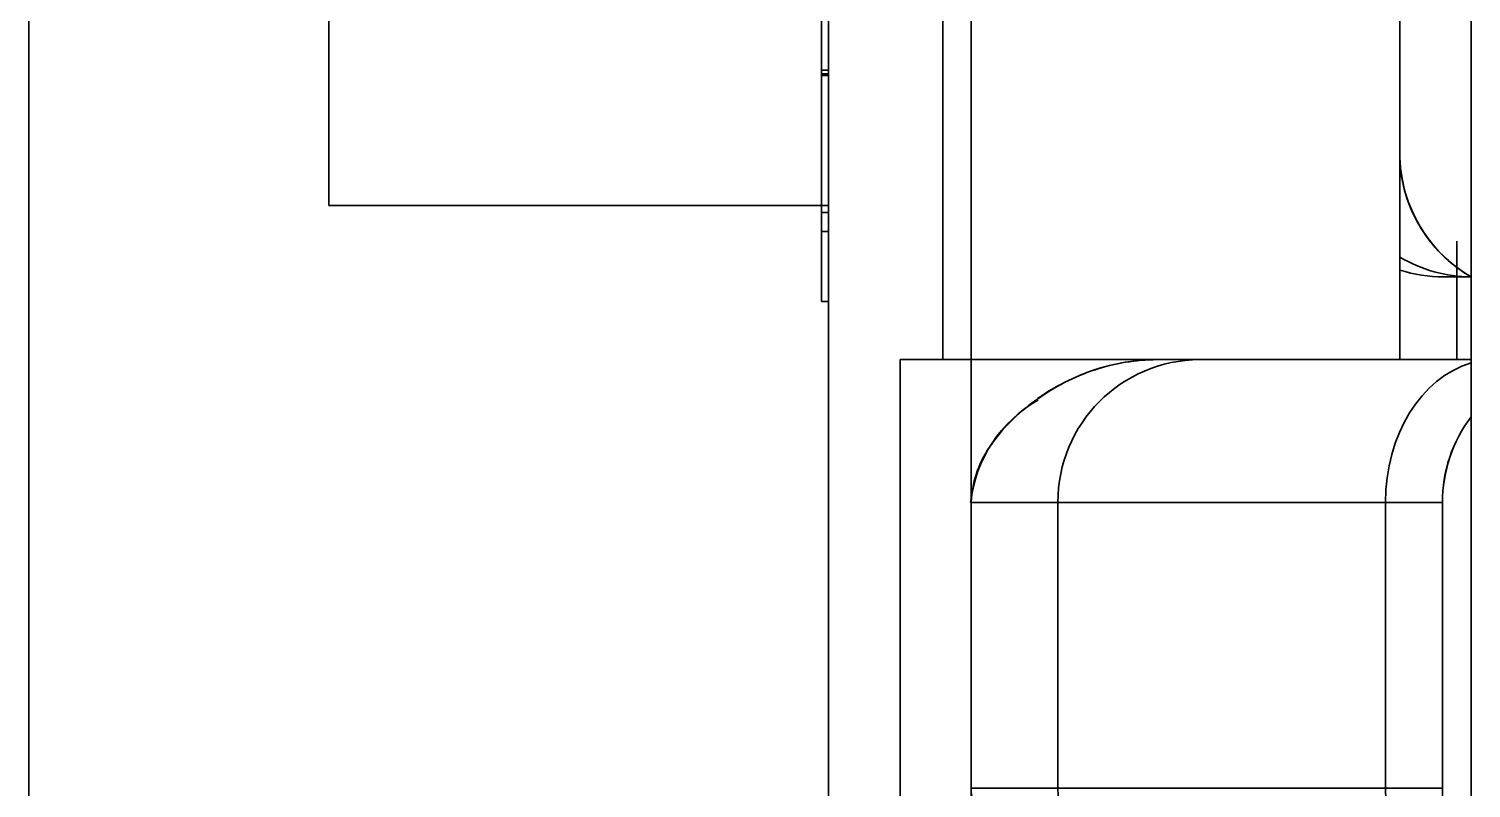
# Model space of a CAD drawing. Extents: x 146 to 1134, y 78 to 926.
# Drawn here: x 259.506 to 260.516, y 351.619 to 352.151 of the extents above; entities that cross this region are included whole.
import ezdxf

# ---------------------------------------------------------------- set-up
doc = ezdxf.new("R2010")
doc.units = 0

msp = doc.modelspace()

# ---------------------------------------------------------------- linework, layer by layer
at = {"color": 7, "lineweight": 35}
msp.add_line((260.5164, 356.1832), (260.5164, 323.4172), dxfattribs=at)
msp.add_line((260.5164, 356.1832), (260.5164, 323.4172), dxfattribs=at)
at = {"color": 7, "lineweight": 35, "ltscale": 0.125}
for p, q in [((259.5064, 350.5082), (259.5064, 355.5082)), ((259.5064, 355.5082), (259.5064, 350.5082)), ((259.5064, 350.5082), (259.5064, 355.5082))]:
    msp.add_line(p, q, dxfattribs=at)
at = {"color": 7, "lineweight": 35, "ltscale": 0.056813}
msp.add_line((259.5064, 354.0807), (259.5064, 351.8082), dxfattribs=at)
at = {"color": 7, "lineweight": 35, "ltscale": 0.054388}
msp.add_line((259.5064, 351.8082), (259.5064, 353.9837), dxfattribs=at)
at = {"color": 7, "lineweight": 35, "ltscale": 0.08}
for p, q in [((260.0664, 350.5192), (260.0664, 353.7192)), ((260.0664, 353.7192), (260.0664, 350.5192))]:
    msp.add_line(p, q, dxfattribs=at)
at = {"color": 7, "lineweight": 35, "ltscale": 0.03}
for p, q in [((259.7164, 352.0272), (259.7164, 353.2272)), ((259.7164, 353.2272), (259.7164, 352.0272)), ((259.7164, 353.2272), (259.7164, 352.0272))]:
    msp.add_line(p, q, dxfattribs=at)
at = {"color": 7, "lineweight": 35, "ltscale": 0.00475}
for p, q in [((259.5064, 352.1482), (259.5064, 352.3382)), ((260.5164, 351.9192), (260.3264, 351.9192))]:
    msp.add_line(p, q, dxfattribs=at)
at = {"color": 7, "lineweight": 35, "ltscale": 0.008973}
msp.add_line((260.5164, 351.9772), (260.5164, 352.3361), dxfattribs=at)
at = {"color": 7, "lineweight": 35, "ltscale": 0.009999}
for p, q in [((260.1465, 351.9192), (260.1465, 352.3192)), ((260.1465, 351.9192), (260.1465, 352.3192)), ((260.1664, 352.3192), (260.1664, 351.9192)), ((260.1664, 352.3192), (260.1664, 351.9192))]:
    msp.add_line(p, q, dxfattribs=at)
at = {"color": 7, "lineweight": 35, "ltscale": 0.005}
for p, q in [((260.1664, 352.1192), (260.1664, 352.3192)), ((260.4664, 352.3192), (260.4664, 352.1192)), ((260.1664, 351.9192), (260.1664, 352.1192)), ((260.4664, 352.1192), (260.4664, 351.9192)), ((260.1664, 351.8192), (260.1664, 351.6192)), ((260.1664, 351.6192), (260.1664, 351.8192)), ((260.227, 351.8192), (260.227, 351.6192)), ((260.227, 351.8192), (260.227, 351.6192)), ((260.4564, 351.6192), (260.4564, 351.8192)), ((260.4564, 351.6192), (260.4564, 351.8192)), ((260.4964, 351.6192), (260.4964, 351.8192)), ((260.4964, 351.8192), (260.4964, 351.6192))]:
    msp.add_line(p, q, dxfattribs=at)
at = {"color": 7, "lineweight": 35, "ltscale": 0.008549}
msp.add_line((260.5164, 351.9772), (260.5164, 352.3192), dxfattribs=at)
at = {"color": 7, "lineweight": 35, "ltscale": 0.003984}
msp.add_line((260.0614, 352.1201), (260.0614, 352.2794), dxfattribs=at)
at = {"color": 7, "lineweight": 35, "ltscale": 0.004002}
for p, q in [((260.0614, 352.2794), (260.0614, 352.1193)), ((260.0664, 352.1193), (260.0664, 352.2794)), ((260.0614, 351.96), (260.0614, 352.1201))]:
    msp.add_line(p, q, dxfattribs=at)
at = {"color": 7, "lineweight": 35, "ltscale": 0.003268}
msp.add_line((260.0614, 352.1436), (260.0614, 352.2744), dxfattribs=at)
at = {"color": 7, "lineweight": 35, "ltscale": 0.003526}
for p, q in [((260.1664, 352.1192), (260.1664, 352.2602)), ((260.4664, 352.1192), (260.4664, 352.2602)), ((260.1664, 351.9781), (260.1664, 352.1192)), ((260.4664, 351.9781), (260.4664, 352.1192))]:
    msp.add_line(p, q, dxfattribs=at)
at = {"color": 7, "lineweight": 35, "ltscale": 0.00238}
msp.add_line((260.0614, 352.1219), (260.0614, 352.2171), dxfattribs=at)
at = {"color": 7, "lineweight": 35, "ltscale": 0.002472}
msp.add_line((260.0614, 352.2171), (260.0614, 352.1182), dxfattribs=at)
at = {"color": 7, "lineweight": 35, "ltscale": 0.008939}
msp.add_line((259.5064, 352.1657), (259.5064, 351.8082), dxfattribs=at)
at = {"color": 7, "lineweight": 35, "ltscale": 0.002625}
msp.add_line((259.5064, 352.1482), (259.5064, 352.0432), dxfattribs=at)
at = {"color": 7, "lineweight": 35, "ltscale": 0.0006073}
msp.add_line((260.0614, 352.1193), (260.0614, 352.1436), dxfattribs=at)
at = {"color": 7, "lineweight": 35, "ltscale": 0.000125122}
for p, q in [((260.0664, 352.1219), (260.0614, 352.1219)), ((260.0664, 352.1193), (260.0614, 352.1193)), ((260.0614, 352.1193), (260.0664, 352.1193)), ((260.0664, 352.1182), (260.0614, 352.1182)), ((260.0664, 352.0223), (260.0614, 352.0223)), ((260.0664, 352.0089), (260.0614, 352.0089)), ((260.0614, 352.0089), (260.0664, 352.0089)), ((260.0664, 351.96), (260.0614, 351.96)), ((260.0614, 351.96), (260.0664, 351.96))]:
    msp.add_line(p, q, dxfattribs=at)
at = {"color": 7, "lineweight": 35, "ltscale": 0.00249}
msp.add_line((260.0614, 352.0223), (260.0614, 352.1219), dxfattribs=at)
at = {"color": 7, "lineweight": 35, "ltscale": 0.00019455}
for p, q in [((259.5064, 352.1141), (259.5064, 352.1064)), ((259.5064, 351.807), (259.5064, 351.7992)), ((259.5064, 351.7814), (259.5064, 351.7737))]:
    msp.add_line(p, q, dxfattribs=at)
at = {"color": 7, "lineweight": 35, "ltscale": 0.00018692}
for p, q in [((259.5064, 352.1067), (259.5064, 352.1141)), ((259.5064, 352.0695), (259.5064, 352.077))]:
    msp.add_line(p, q, dxfattribs=at)
at = {"color": 7, "lineweight": 35, "ltscale": 0.000827026}
msp.add_line((260.0614, 352.0862), (260.0614, 352.1193), dxfattribs=at)
at = {"color": 7, "lineweight": 35, "ltscale": 0.00276}
for p, q in [((260.0614, 352.1193), (260.0614, 352.0089)), ((260.0664, 352.0089), (260.0664, 352.1193))]:
    msp.add_line(p, q, dxfattribs=at)
at = {"color": 7, "lineweight": 35, "ltscale": 0.002399}
msp.add_line((260.0614, 352.1182), (260.0614, 352.0223), dxfattribs=at)
at = {"color": 7, "lineweight": 35, "ltscale": 0.000741577}
msp.add_line((259.5064, 352.077), (259.5064, 352.1067), dxfattribs=at)
at = {"color": 7, "lineweight": 35, "ltscale": 0.000105286}
for p, q in [((259.5064, 352.1064), (259.5064, 352.1021)), ((259.5064, 351.8215), (259.5064, 351.8173))]:
    msp.add_line(p, q, dxfattribs=at)
at = {"color": 7, "lineweight": 35, "ltscale": 0.000252533}
msp.add_line((259.5064, 352.1021), (259.5064, 352.092), dxfattribs=at)
at = {"color": 7, "lineweight": 35, "ltscale": 0.00725}
msp.add_line((259.5064, 351.8082), (259.5064, 352.0982), dxfattribs=at)
at = {"color": 7, "lineweight": 35, "ltscale": 0.001375}
msp.add_line((259.5064, 352.0432), (259.5064, 352.0982), dxfattribs=at)
at = {"color": 7, "lineweight": 35, "ltscale": 0.003665}
msp.add_line((259.5064, 352.092), (259.5064, 351.9454), dxfattribs=at)
at = {"color": 7, "lineweight": 35, "ltscale": 0.001421}
msp.add_line((260.0614, 352.0294), (260.0614, 352.0862), dxfattribs=at)
at = {"color": 7, "lineweight": 35, "ltscale": 3.05176e-05}
for p, q in [((259.5064, 352.0683), (259.5064, 352.0695)), ((259.5064, 351.8052), (259.5064, 351.8064)), ((259.5064, 351.7618), (259.5064, 351.7606))]:
    msp.add_line(p, q, dxfattribs=at)
at = {"color": 7, "lineweight": 35, "ltscale": 0.002837}
msp.add_line((259.5064, 351.9542), (259.5064, 352.0677), dxfattribs=at)
at = {"color": 7, "lineweight": 35, "ltscale": 0.000508881}
for p, q in [((259.5064, 352.0552), (259.5064, 352.0349)), ((259.5064, 351.7744), (259.5064, 351.754))]:
    msp.add_line(p, q, dxfattribs=at)
at = {"color": 7, "lineweight": 35, "ltscale": 0.000521851}
for p, q in [((259.5064, 352.0343), (259.5064, 352.0552)), ((259.5064, 352.0421), (259.5064, 352.0212)), ((259.5064, 351.7808), (259.5064, 351.8017)), ((259.5064, 351.754), (259.5064, 351.7749))]:
    msp.add_line(p, q, dxfattribs=at)
at = {"color": 7, "lineweight": 35, "ltscale": 0.000491333}
msp.add_line((259.5064, 352.0225), (259.5064, 352.0421), dxfattribs=at)
at = {"color": 7, "lineweight": 35, "ltscale": 0.001016}
msp.add_line((259.5064, 352.0349), (259.5064, 351.9942), dxfattribs=at)
at = {"color": 7, "lineweight": 35, "ltscale": 0.001044}
msp.add_line((259.5064, 351.9926), (259.5064, 352.0343), dxfattribs=at)
at = {"color": 7, "lineweight": 35, "ltscale": 0.000512695}
msp.add_line((260.0614, 352.0089), (260.0614, 352.0294), dxfattribs=at)
at = {"color": 7, "lineweight": 35, "ltscale": 0.001046}
msp.add_line((259.5064, 351.9806), (259.5064, 352.0225), dxfattribs=at)
at = {"color": 7, "lineweight": 35, "ltscale": 0.0011}
msp.add_line((259.5064, 352.0212), (259.5064, 351.9772), dxfattribs=at)
at = {"color": 7, "lineweight": 35, "ltscale": 0.008626}
msp.add_line((260.0615, 352.0272), (259.7164, 352.0272), dxfattribs=at)
at = {"color": 7, "lineweight": 35, "ltscale": 0.008751}
msp.add_line((259.7164, 352.0272), (260.0665, 352.0272), dxfattribs=at)
at = {"color": 7, "lineweight": 35, "ltscale": 0.000473785}
msp.add_line((259.5064, 351.9904), (259.5064, 352.0094), dxfattribs=at)
at = {"color": 7, "lineweight": 35, "ltscale": 0.000457764}
msp.add_line((259.5064, 352.0094), (259.5064, 351.9911), dxfattribs=at)
at = {"color": 7, "lineweight": 35, "ltscale": 0.000337982}
msp.add_line((259.5064, 351.9958), (259.5064, 352.0094), dxfattribs=at)
at = {"color": 7, "lineweight": 35, "ltscale": 0.000373077}
msp.add_line((260.0614, 351.994), (260.0614, 352.0089), dxfattribs=at)
at = {"color": 7, "lineweight": 35, "ltscale": 0.001224}
for p, q in [((260.0614, 352.0089), (260.0614, 351.96)), ((260.0664, 351.96), (260.0664, 352.0089))]:
    msp.add_line(p, q, dxfattribs=at)
at = {"color": 7, "lineweight": 35, "ltscale": 0.002074}
msp.add_line((260.5064, 351.9192), (260.5064, 352.0022), dxfattribs=at)
at = {"color": 7, "lineweight": 35, "ltscale": 0.000475311}
msp.add_line((259.5064, 351.9971), (259.5064, 351.9781), dxfattribs=at)
at = {"color": 7, "lineweight": 35, "ltscale": 0.000534058}
for p, q in [((259.5064, 351.9757), (259.5064, 351.9971)), ((259.5064, 351.9442), (259.5064, 351.9228)), ((259.5064, 351.9228), (259.5064, 351.9442)), ((259.5064, 351.8592), (259.5064, 351.8806))]:
    msp.add_line(p, q, dxfattribs=at)
at = {"color": 7, "lineweight": 35, "ltscale": 0.00034256}
msp.add_line((259.5064, 351.9821), (259.5064, 351.9958), dxfattribs=at)
at = {"color": 7, "lineweight": 35, "ltscale": 0.000296783}
for p, q in [((259.5064, 351.9958), (259.5064, 351.984)), ((259.5064, 351.984), (259.5064, 351.9958)), ((259.5064, 351.7992), (259.5064, 351.7874))]:
    msp.add_line(p, q, dxfattribs=at)
at = {"color": 7, "lineweight": 35, "ltscale": 0.000104523}
msp.add_line((259.5064, 351.9942), (259.5064, 351.99), dxfattribs=at)
at = {"color": 7, "lineweight": 35, "ltscale": 0.000135803}
msp.add_line((259.5064, 351.9872), (259.5064, 351.9926), dxfattribs=at)
at = {"color": 7, "lineweight": 35, "ltscale": 0.000608826}
for p, q in [((259.5064, 351.9911), (259.5064, 351.9667)), ((259.5064, 351.9781), (259.5064, 351.9537))]:
    msp.add_line(p, q, dxfattribs=at)
at = {"color": 7, "lineweight": 35, "ltscale": 0.000605774}
for p, q in [((259.5064, 351.9662), (259.5064, 351.9904)), ((259.5064, 351.8436), (259.5064, 351.8194))]:
    msp.add_line(p, q, dxfattribs=at)
at = {"color": 7, "lineweight": 35, "ltscale": 0.001553}
msp.add_line((259.5064, 351.99), (259.5064, 351.9279), dxfattribs=at)
at = {"color": 7, "lineweight": 35, "ltscale": 0.000275421}
msp.add_line((260.0614, 351.983), (260.0614, 351.994), dxfattribs=at)
at = {"color": 7, "lineweight": 35, "ltscale": 0.001534}
for p, q in [((259.5064, 351.9258), (259.5064, 351.9872)), ((259.5064, 351.8071), (259.5064, 351.8685))]:
    msp.add_line(p, q, dxfattribs=at)
at = {"color": 7, "lineweight": 35, "ltscale": 0.000370789}
for p, q in [((259.5064, 351.984), (259.5064, 351.9691)), ((259.5064, 351.9691), (259.5064, 351.984)), ((259.5064, 351.8189), (259.5064, 351.8337))]:
    msp.add_line(p, q, dxfattribs=at)
at = {"color": 7, "lineweight": 35, "ltscale": 0.000312042}
for p, q in [((259.5064, 351.9697), (259.5064, 351.9821)), ((259.5064, 351.8064), (259.5064, 351.8189))]:
    msp.add_line(p, q, dxfattribs=at)
at = {"color": 7, "lineweight": 35, "ltscale": 0.000118256}
msp.add_line((259.5064, 351.9759), (259.5064, 351.9806), dxfattribs=at)
at = {"color": 7, "lineweight": 35, "ltscale": 0.000531006}
msp.add_line((260.0614, 351.9617), (260.0614, 351.983), dxfattribs=at)
at = {"color": 7, "lineweight": 35, "ltscale": 0.001578}
msp.add_line((259.5064, 351.9772), (259.5064, 351.9141), dxfattribs=at)
at = {"color": 7, "lineweight": 35, "ltscale": 0.001595}
msp.add_line((259.5064, 351.9121), (259.5064, 351.9759), dxfattribs=at)
at = {"color": 7, "lineweight": 35, "ltscale": 0.001607}
msp.add_line((259.5064, 351.9114), (259.5064, 351.9757), dxfattribs=at)
at = {"color": 7, "lineweight": 35, "ltscale": 0.000593567}
msp.add_line((259.5064, 351.9459), (259.5064, 351.9697), dxfattribs=at)
at = {"color": 7, "lineweight": 35, "ltscale": 0.000624084}
for p, q in [((259.5064, 351.9691), (259.5064, 351.9442)), ((259.5064, 351.9442), (259.5064, 351.9691))]:
    msp.add_line(p, q, dxfattribs=at)
at = {"color": 7, "lineweight": 35, "ltscale": 0.001474}
for p, q in [((260.1664, 351.9192), (260.1664, 351.9781)), ((260.4664, 351.9192), (260.4664, 351.9781))]:
    msp.add_line(p, q, dxfattribs=at)
at = {"color": 7, "lineweight": 35, "ltscale": 0.000479889}
msp.add_line((260.4973, 351.9772), (260.5164, 351.9772), dxfattribs=at)
at = {"color": 7, "lineweight": 35, "ltscale": 0.000131226}
msp.add_line((260.4974, 351.9772), (260.5027, 351.9772), dxfattribs=at)
at = {"color": 7, "lineweight": 35, "ltscale": 0.000344086}
msp.add_line((260.5027, 351.9772), (260.5164, 351.9772), dxfattribs=at)
at = {"color": 7, "lineweight": 35, "ltscale": 0.00145}
msp.add_line((260.5064, 351.9192), (260.5064, 351.9772), dxfattribs=at)
at = {"color": 7, "lineweight": 35, "ltscale": 0.001875}
msp.add_line((260.5164, 351.9772), (260.5164, 351.9022), dxfattribs=at)
at = {"color": 7, "lineweight": 35, "ltscale": 0.001138}
msp.add_line((259.5064, 351.9667), (259.5064, 351.9212), dxfattribs=at)
at = {"color": 7, "lineweight": 35, "ltscale": 0.001082}
for p, q in [((259.5064, 351.9229), (259.5064, 351.9662)), ((259.5064, 351.843), (259.5064, 351.8863))]:
    msp.add_line(p, q, dxfattribs=at)
at = {"color": 7, "lineweight": 35, "ltscale": 4.42505e-05}
msp.add_line((260.0614, 351.96), (260.0614, 351.9617), dxfattribs=at)
at = {"color": 7, "lineweight": 35, "ltscale": 0.008727}
msp.add_line((260.0664, 351.6109), (260.0664, 351.96), dxfattribs=at)
at = {"color": 7, "lineweight": 35, "ltscale": 0.000266266}
msp.add_line((259.5064, 351.9436), (259.5064, 351.9542), dxfattribs=at)
at = {"color": 7, "lineweight": 35, "ltscale": 0.001084}
msp.add_line((259.5064, 351.9537), (259.5064, 351.9103), dxfattribs=at)
at = {"color": 7, "lineweight": 35, "ltscale": 0.000889587}
msp.add_line((259.5064, 351.9103), (259.5064, 351.9459), dxfattribs=at)
at = {"color": 7, "lineweight": 35, "ltscale": 4.65393e-05}
msp.add_line((259.5064, 351.9454), (259.5064, 351.9436), dxfattribs=at)
at = {"color": 7, "lineweight": 35, "ltscale": 0.003637}
msp.add_line((259.5064, 351.9436), (259.5064, 351.7981), dxfattribs=at)
at = {"color": 7, "lineweight": 35, "ltscale": 0.00030899}
msp.add_line((259.5064, 351.9312), (259.5064, 351.9436), dxfattribs=at)
at = {"color": 7, "lineweight": 35, "ltscale": 0.002793}
msp.add_line((259.5064, 351.8195), (259.5064, 351.9312), dxfattribs=at)
at = {"color": 7, "lineweight": 35, "ltscale": 0.001092}
msp.add_line((259.5064, 351.9279), (259.5064, 351.8842), dxfattribs=at)
at = {"color": 7, "lineweight": 35, "ltscale": 0.001118}
for p, q in [((259.5064, 351.8811), (259.5064, 351.9258)), ((259.5064, 351.8267), (259.5064, 351.7819))]:
    msp.add_line(p, q, dxfattribs=at)
at = {"color": 7, "lineweight": 35, "ltscale": 0.000915527}
msp.add_line((259.5064, 351.8863), (259.5064, 351.9229), dxfattribs=at)
at = {"color": 7, "lineweight": 35, "ltscale": 0.000550079}
for p, q in [((259.5064, 351.9228), (259.5064, 351.9008)), ((259.5064, 351.9008), (259.5064, 351.9228))]:
    msp.add_line(p, q, dxfattribs=at)
at = {"color": 7, "lineweight": 35, "ltscale": 0.00087204}
msp.add_line((259.5064, 351.9212), (259.5064, 351.8863), dxfattribs=at)
at = {"color": 7, "lineweight": 35, "ltscale": 0.010001}
for p, q in [((260.1165, 351.9192), (260.1165, 351.5192)), ((260.1165, 351.9192), (260.1165, 351.5192)), ((260.1165, 351.5192), (260.1165, 351.9192)), ((260.1664, 351.9192), (260.1664, 351.5192))]:
    msp.add_line(p, q, dxfattribs=at)
at = {"color": 7, "lineweight": 35, "ltscale": 0.000365448}
msp.add_line((260.1311, 351.9192), (260.1165, 351.9192), dxfattribs=at)
at = {"color": 7, "lineweight": 35, "ltscale": 0.00125}
for p, q in [((260.1664, 351.9192), (260.1165, 351.9192)), ((260.5164, 351.9192), (260.4664, 351.9192)), ((260.4664, 351.9192), (260.5164, 351.9192)), ((260.4664, 351.9192), (260.5164, 351.9192)), ((260.5164, 351.9192), (260.4664, 351.9192)), ((260.4664, 351.9192), (260.5164, 351.9192)), ((260.5164, 351.9192), (260.4664, 351.9192)), ((260.4665, 351.9192), (260.5164, 351.9192))]:
    msp.add_line(p, q, dxfattribs=at)
at = {"color": 7, "lineweight": 35, "ltscale": 0.000749969}
msp.add_line((260.1165, 351.9192), (260.1465, 351.9192), dxfattribs=at)
at = {"color": 7, "lineweight": 35, "ltscale": 0.000884247}
for p, q in [((260.1664, 351.9192), (260.1311, 351.9192)), ((260.5018, 351.9192), (260.4664, 351.9192))]:
    msp.add_line(p, q, dxfattribs=at)
at = {"color": 7, "lineweight": 35, "ltscale": 0.000499725}
msp.add_line((260.1664, 351.9192), (260.1465, 351.9192), dxfattribs=at)
at = {"color": 7, "lineweight": 35, "ltscale": 0.0075}
for p, q in [((260.1664, 351.9192), (260.4664, 351.9192)), ((260.4664, 351.9192), (260.1664, 351.9192)), ((260.4664, 351.9192), (260.1664, 351.9192)), ((260.1664, 351.9192), (260.4664, 351.9192)), ((260.1664, 351.9192), (260.4664, 351.9192))]:
    msp.add_line(p, q, dxfattribs=at)
at = {"color": 7, "lineweight": 35, "ltscale": 0.002501}
msp.add_line((260.1664, 351.8192), (260.1664, 351.9192), dxfattribs=at)
at = {"color": 7, "lineweight": 35, "ltscale": 0.004245}
msp.add_line((260.4664, 351.9192), (260.2966, 351.9192), dxfattribs=at)
at = {"color": 7, "lineweight": 35, "ltscale": 0.000745392}
for p, q in [((260.2966, 351.9192), (260.3264, 351.9192)), ((260.3264, 351.9192), (260.2966, 351.9192))]:
    msp.add_line(p, q, dxfattribs=at)
at = {"color": 7, "lineweight": 35, "ltscale": 0.001557}
msp.add_line((260.3264, 351.9192), (260.3887, 351.9192), dxfattribs=at)
at = {"color": 7, "lineweight": 35, "ltscale": 0.003193}
msp.add_line((260.3887, 351.9192), (260.5164, 351.9192), dxfattribs=at)
at = {"color": 7, "lineweight": 35, "ltscale": 0.000366211}
msp.add_line((260.5164, 351.9192), (260.5018, 351.9192), dxfattribs=at)
at = {"color": 7, "lineweight": 35, "ltscale": 0.000424194}
msp.add_line((260.5164, 351.9022), (260.5164, 351.9192), dxfattribs=at)
msp.add_line((260.5164, 351.9022), (260.5164, 351.9192), dxfattribs=at)
msp.add_line((260.5164, 351.9022), (260.5164, 351.9192), dxfattribs=at)
at = {"color": 7, "lineweight": 35, "ltscale": 5.95093e-05}
msp.add_line((260.5164, 351.9168), (260.5164, 351.9192), dxfattribs=at)
msp.add_line((260.5164, 351.9168), (260.5164, 351.9192), dxfattribs=at)
at = {"color": 7, "lineweight": 35, "ltscale": 0.000565338}
msp.add_line((259.5064, 351.9141), (259.5064, 351.8915), dxfattribs=at)
at = {"color": 7, "lineweight": 35, "ltscale": 0.00109}
msp.add_line((259.5064, 351.8685), (259.5064, 351.9121), dxfattribs=at)
at = {"color": 7, "lineweight": 35, "ltscale": 0.000577545}
msp.add_line((259.5064, 351.8883), (259.5064, 351.9114), dxfattribs=at)
at = {"color": 7, "lineweight": 35, "ltscale": 0.000862122}
msp.add_line((259.5064, 351.9103), (259.5064, 351.8759), dxfattribs=at)
at = {"color": 7, "lineweight": 35, "ltscale": 0.00020752}
for p, q in [((259.5064, 351.902), (259.5064, 351.9103)), ((259.5064, 351.9008), (259.5064, 351.8925)), ((259.5064, 351.8925), (259.5064, 351.9008))]:
    msp.add_line(p, q, dxfattribs=at)
at = {"color": 7, "lineweight": 35, "ltscale": 0.000213623}
msp.add_line((260.5164, 351.9083), (260.5164, 351.9168), dxfattribs=at)
at = {"color": 7, "lineweight": 35, "ltscale": 0.000514984}
msp.add_line((260.5164, 351.8962), (260.5164, 351.9168), dxfattribs=at)
at = {"color": 7, "lineweight": 35, "ltscale": 0.000301361}
msp.add_line((260.5164, 351.8962), (260.5164, 351.9083), dxfattribs=at)
at = {"color": 7, "lineweight": 35, "ltscale": 0.000537109}
msp.add_line((259.5064, 351.8806), (259.5064, 351.902), dxfattribs=at)
at = {"color": 7, "lineweight": 35, "ltscale": 0.000907898}
for p, q in [((259.5064, 351.8925), (259.5064, 351.8562)), ((259.5064, 351.8562), (259.5064, 351.8925))]:
    msp.add_line(p, q, dxfattribs=at)
at = {"color": 7, "lineweight": 35, "ltscale": 0.001621}
msp.add_line((259.5064, 351.8915), (259.5064, 351.8267), dxfattribs=at)
at = {"color": 7, "lineweight": 35, "ltscale": 0.001545}
msp.add_line((259.5064, 351.8265), (259.5064, 351.8883), dxfattribs=at)
at = {"color": 7, "lineweight": 35, "ltscale": 0.000292206}
msp.add_line((260.5164, 351.8845), (260.5164, 351.8962), dxfattribs=at)
at = {"color": 7, "lineweight": 35, "ltscale": 0.00036087}
msp.add_line((260.5164, 351.8818), (260.5164, 351.8962), dxfattribs=at)
at = {"color": 7, "lineweight": 35, "ltscale": 0.001067}
msp.add_line((259.5064, 351.8863), (259.5064, 351.8436), dxfattribs=at)
at = {"color": 7, "lineweight": 35, "ltscale": 0.001568}
msp.add_line((259.5064, 351.8842), (259.5064, 351.8215), dxfattribs=at)
at = {"color": 7, "lineweight": 35, "ltscale": 0.001537}
msp.add_line((259.5064, 351.8196), (259.5064, 351.8811), dxfattribs=at)
at = {"color": 7, "lineweight": 35, "ltscale": 0.000133514}
for p, q in [((260.5164, 351.8792), (260.5164, 351.8845)), ((259.5064, 351.7998), (259.5064, 351.8052))]:
    msp.add_line(p, q, dxfattribs=at)
at = {"color": 7, "lineweight": 35, "ltscale": 0.008}
for p, q in [((260.5164, 351.5592), (260.5164, 351.8792)), ((260.5164, 351.8792), (260.5164, 351.5592))]:
    msp.add_line(p, q, dxfattribs=at)
at = {"color": 7, "lineweight": 35, "ltscale": 0.001054}
msp.add_line((259.5064, 351.8759), (259.5064, 351.8337), dxfattribs=at)
at = {"color": 7, "lineweight": 35, "ltscale": 0.000637054}
msp.add_line((259.5064, 351.8337), (259.5064, 351.8592), dxfattribs=at)
at = {"color": 7, "lineweight": 35, "ltscale": 0.000547028}
for p, q in [((259.5064, 351.8562), (259.5064, 351.8343)), ((259.5064, 351.8343), (259.5064, 351.8562))]:
    msp.add_line(p, q, dxfattribs=at)
at = {"color": 7, "lineweight": 35, "ltscale": 0.000590515}
msp.add_line((259.5064, 351.8194), (259.5064, 351.843), dxfattribs=at)
at = {"color": 7, "lineweight": 35, "ltscale": 0.000432587}
for p, q in [((259.5064, 351.8343), (259.5064, 351.817)), ((259.5064, 351.817), (259.5064, 351.8343))]:
    msp.add_line(p, q, dxfattribs=at)
at = {"color": 7, "lineweight": 35, "ltscale": 0.000179291}
msp.add_line((259.5064, 351.8337), (259.5064, 351.8265), dxfattribs=at)
at = {"color": 7, "lineweight": 35, "ltscale": 0.000253296}
msp.add_line((259.5064, 351.8265), (259.5064, 351.8164), dxfattribs=at)
at = {"color": 7, "lineweight": 35, "ltscale": 0.001115}
msp.add_line((259.5064, 351.7819), (259.5064, 351.8265), dxfattribs=at)
at = {"color": 7, "lineweight": 35, "ltscale": 0.000117493}
for p, q in [((259.5064, 351.8149), (259.5064, 351.8196)), ((259.5064, 351.8099), (259.5064, 351.8052))]:
    msp.add_line(p, q, dxfattribs=at)
at = {"color": 7, "lineweight": 35, "ltscale": 0.000557709}
msp.add_line((259.5064, 351.7972), (259.5064, 351.8195), dxfattribs=at)
at = {"color": 7, "lineweight": 35, "ltscale": 0.000489044}
for p, q in [((259.5064, 351.8194), (259.5064, 351.7998)), ((259.5064, 351.7998), (259.5064, 351.8194))]:
    msp.add_line(p, q, dxfattribs=at)
at = {"color": 7, "lineweight": 35, "ltscale": 0.001074}
msp.add_line((259.5064, 351.8173), (259.5064, 351.7744), dxfattribs=at)
at = {"color": 7, "lineweight": 35, "ltscale": 0.000178528}
for p, q in [((259.5064, 351.817), (259.5064, 351.8099)), ((259.5064, 351.8099), (259.5064, 351.817))]:
    msp.add_line(p, q, dxfattribs=at)
at = {"color": 7, "lineweight": 35, "ltscale": 0.001514}
for p, q in [((260.1664, 351.8192), (260.227, 351.8192)), ((260.1664, 351.8192), (260.227, 351.8192)), ((260.227, 351.6192), (260.1664, 351.6192)), ((260.227, 351.6192), (260.1664, 351.6192))]:
    msp.add_line(p, q, dxfattribs=at)
at = {"color": 7, "lineweight": 35, "ltscale": 0.005735}
for p, q in [((260.4564, 351.8192), (260.227, 351.8192)), ((260.227, 351.8192), (260.4564, 351.8192)), ((260.227, 351.6192), (260.4564, 351.6192)), ((260.4564, 351.6192), (260.227, 351.6192))]:
    msp.add_line(p, q, dxfattribs=at)
at = {"color": 7, "lineweight": 35, "ltscale": 0.001}
for p, q in [((260.4564, 351.8192), (260.4964, 351.8192)), ((260.4564, 351.8192), (260.4964, 351.8192)), ((259.5064, 351.7749), (259.5064, 351.8149)), ((260.4964, 351.6192), (260.4564, 351.6192)), ((260.4964, 351.6192), (260.4564, 351.6192))]:
    msp.add_line(p, q, dxfattribs=at)
at = {"color": 7, "lineweight": 35, "ltscale": 0.000234985}
msp.add_line((259.5064, 351.8164), (259.5064, 351.807), dxfattribs=at)
at = {"color": 7, "lineweight": 35, "ltscale": 8.31604e-05}
msp.add_line((259.5064, 351.8065), (259.5064, 351.8099), dxfattribs=at)
at = {"color": 7, "lineweight": 35, "ltscale": 0.00013504}
msp.add_line((259.5064, 351.8017), (259.5064, 351.8071), dxfattribs=at)
at = {"color": 7, "lineweight": 35, "ltscale": 3.43323e-05}
msp.add_line((259.5064, 351.8052), (259.5064, 351.8065), dxfattribs=at)
at = {"color": 7, "lineweight": 35, "ltscale": 0.000283813}
msp.add_line((259.5064, 351.7981), (259.5064, 351.7867), dxfattribs=at)
at = {"color": 7, "lineweight": 35, "ltscale": 0.000386047}
msp.add_line((259.5064, 351.7817), (259.5064, 351.7972), dxfattribs=at)
at = {"color": 7, "lineweight": 35, "ltscale": 0.000163269}
msp.add_line((259.5064, 351.7874), (259.5064, 351.7808), dxfattribs=at)
at = {"color": 7, "lineweight": 35, "ltscale": 0.000132751}
msp.add_line((259.5064, 351.7867), (259.5064, 351.7814), dxfattribs=at)
at = {"color": 7, "lineweight": 35, "ltscale": 0.000311279}
msp.add_line((259.5064, 351.7695), (259.5064, 351.7819), dxfattribs=at)
at = {"color": 7, "lineweight": 35, "ltscale": 0.00050354}
msp.add_line((259.5064, 351.7819), (259.5064, 351.7618), dxfattribs=at)
at = {"color": 7, "lineweight": 35, "ltscale": 0.000202179}
msp.add_line((259.5064, 351.7737), (259.5064, 351.7817), dxfattribs=at)
at = {"color": 7, "lineweight": 35, "ltscale": 0.000222778}
msp.add_line((259.5064, 351.7606), (259.5064, 351.7695), dxfattribs=at)
at = {"color": 7, "lineweight": 35, "ltscale": 0.0025}
msp.add_line((260.1664, 351.5192), (260.1664, 351.6192), dxfattribs=at)
at = {"color": 7, "lineweight": 35}
for centre, radius, start, end in [((260.5673, 352.064), 0.1009, 180.149, 209.8774), ((260.5664, 352.0638), 0.1, 180, 210), ((260.5664, 352.0638), 0.1, 180, 206.9211), ((260.5664, 352.0637), 0.0999, 186.8343, 239.9716), ((260.567, 352.0643), 0.1008, 210.1178, 239.8886), ((260.5664, 352.0638), 0.1, 210, 240), ((260.5165, 352.0745), 0.0973, 239.0628, 269.9707), ((260.5165, 352.0745), 0.0973, 239.0623, 269.9707), ((260.4973, 352.0773), 0.1002, 252.1175, 269.9908), ((260.4973, 352.0773), 0.1002, 252.1183, 269.9909), ((260.2975, 351.7766), 0.1427, 90.3575, 126.3758), ((260.3268, 351.8195), 0.0997, 90.1967, 180.1953), ((260.3268, 351.8195), 0.0997, 90.1967, 180.1953), ((260.2972, 351.7793), 0.1399, 90.2306, 108.5635), ((260.3006, 351.7673), 0.1524, 108.3535, 125.1508), ((260.2596, 351.8089), 0.0942, 119.5136, 173.7002), ((260.2919, 351.779), 0.1377, 124.9848, 143.5659), ((260.5939, 351.82), 0.0975, 142.6351, 180.495), ((260.5964, 351.8192), 0.1, 143.1301, 180), ((260.2403, 351.8163), 0.074, 143.0216, 177.7287), ((260.2403, 351.6221), 0.0741, 182.2858, 217.0564), ((260.3268, 351.6188), 0.0997, 179.8047, 269.8033), ((260.3268, 351.6188), 0.0997, 179.8047, 269.8033), ((260.5939, 351.6183), 0.0975, 179.505, 217.3649), ((260.5964, 351.6192), 0.1, 180, 216.8699)]:
    msp.add_arc(centre, radius, start, end, dxfattribs=at)
for centre, start_param, end_param in [((260.5329, 351.8192), 3.358544, 4.712389), ((260.5329, 351.8192), 3.358544, 4.712389), ((260.5329, 351.6192), 4.712389, 6.066234)]:
    msp.add_ellipse(centre, major_axis=(0, -0.1), ratio=0.764665, start_param=start_param, end_param=end_param, dxfattribs=at)

doc.saveas('drawing.dxf')
